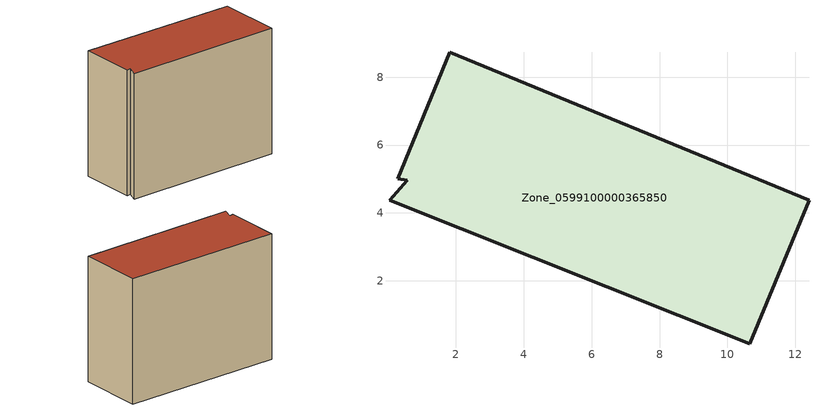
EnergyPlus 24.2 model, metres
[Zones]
Zone_0599100000365850
 floor ground (C_G): 1.81,8.74 12.41,4.38 10.66,0.14 0.04,4.38 0.57,4.96 0.28,5.01 z0
 wall outside (C_F): 12.41,4.38 1.81,8.74 0.28,5.01 0.57,4.96 0.04,4.38 10.66,0.14 12.41,4.38 z0:8.79
 roof outside (C_R): 0.04,4.38 10.66,0.14 12.41,4.38 1.81,8.74 0.28,5.01 0.57,4.96 z8.79
[BUILDING]
Pand.0599100000365850: North Axis=0; Terrain=City; Loads Convergence Tolerance Value=0.04; Temperature Convergence Tolerance Value=0.4; Solar Distribution=FullExterior; Maximum Number of Warmup Days=25; Minimum Number of Warmup Days=1
[Site:Location]
Rotterdam.The.Hague.AP_ZH_NLD Design_Conditions: Latitude=51.96; Longitude=4.45; Time Zone=1; Elevation=-4.5
[SITE:GROUNDTEMPERATURE:BUILDINGSURFACE]
18, 18, 18, 18, 18, 18, 18, 18, 18, 18, 18, 18
[MATERIAL] Thermal Absorptance=0.9; Solar Absorptance=0.7; Visible Absorptance=0.7
Name | Roughness | Thickness | Conductivity | Density | Specific Heat
G.TC.1992-2005 | MediumSmooth | 0.15 | 0.06 | 540 | 1210
F.TC.1992-2005 | Rough | 0.3 | 0.12 | 1920 | 840
R.TC.1992-2005 | MediumRough | 0.2 | 0.08 | 1500 | 1000
[CONSTRUCTION]
C_G: G.TC.1992-2005
C_F: F.TC.1992-2005
C_R: R.TC.1992-2005
[ZONE]
Zone_0599100000365850: Type=1; Multiplier=1; Ceiling Height=Autocalculate; Volume=Autocalculate; Floor Area=autocalculate; Part of Total Floor Area=Yes
[ZONEINFILTRATION:DESIGNFLOWRATE]
Infil_Zone_0599100000365850: Zone or ZoneList or Space or SpaceList=Zone_0599100000365850; Schedule=AlwaysOn; Design Flow Rate Calculation Method=Flow/Area; Flow Rate per Floor Area=0.0015; Constant Term Coefficient=1; Temperature Term Coefficient=0; Velocity Term Coefficient=0; Velocity Squared Term Coefficient=0
[HVACTEMPLATE:ZONE:IDEALLOADSAIRSYSTEM]
Zone_0599100000365850: Maximum Heating Supply Air Temperature=50; Minimum Cooling Supply Air Temperature=13; Maximum Heating Supply Air Humidity Ratio=0.0156; Minimum Cooling Supply Air Humidity Ratio=0.0077; Heating Limit=NoLimit; Cooling Limit=NoLimit; Dehumidification Control Type=ConstantSensibleHeatRatio; Cooling Sensible Heat Ratio=0.7; Dehumidification Setpoint=60; Humidification Control Type=None; Humidification Setpoint=30; Outdoor Air Method=None; Outdoor Air Flow Rate per Person=0.00944; Outdoor Air Flow Rate per Zone Floor Area=0; Outdoor Air Flow Rate per Zone=0; Demand Controlled Ventilation Type=None; Outdoor Air Economizer Type=NoEconomizer; Heat Recovery Type=None; Sensible Heat Recovery Effectiveness=0.7; Latent Heat Recovery Effectiveness=0.65
[ZONECONTROL:THERMOSTAT]
ThermostatControl_Zone_0599100000365850: Zone or ZoneList=Zone_0599100000365850; Control Type Schedule=DualSetpointControlType; Control 1=Thermostat_Zone_0599100000365850; Temperature Difference Between Cutout And Setpoint=0
[THERMOSTATSETPOINT:DUALSETPOINT]
Thermostat_Zone_0599100000365850: Heating Setpoint Temperature Schedule=HeatingSetpoint_Zone_0599100000365850; Cooling Setpoint Temperature Schedule=CoolingSetpoint_Zone_0599100000365850
[SCHEDULE:COMPACT]
HeatingSetpoint_Zone_0599100000365850: Through: 12/31, For: AllDays, Until: 24:00, 21
CoolingSetpoint_Zone_0599100000365850: Through: 12/31, For: AllDays, Until: 24:00, 24
DualSetpointControlType: Through: 12/31, For: AllDays, Until: 24:00, 4
AlwaysOn: Through: 12/31, For: AllDays, Until: 24:00, 1
